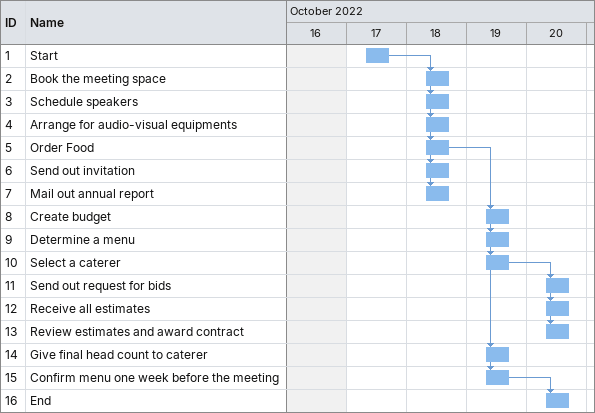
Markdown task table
| ID | Task | Start | Finish | Predecessors |
|---|---|---|---|---|
| 1 | Start | 2022-10-17 | 2022-10-17 |  |
| 2 | Book the meeting space | 2022-10-18 | 2022-10-18 | 1 |
| 3 | Schedule speakers | 2022-10-18 | 2022-10-18 | 1 |
| 4 | Arrange for audio-visual equipments | 2022-10-18 | 2022-10-18 | 1 |
| 5 | Order Food | 2022-10-18 | 2022-10-18 | 1 |
| 6 | Send out invitation | 2022-10-18 | 2022-10-18 | 1 |
| 7 | Mail out annual report | 2022-10-18 | 2022-10-18 | 1 |
| 8 | Create budget | 2022-10-19 | 2022-10-19 | 5 |
| 9 | Determine a menu | 2022-10-19 | 2022-10-19 | 5 |
| 10 | Select a caterer | 2022-10-19 | 2022-10-19 | 5 |
| 11 | Send out request for bids | 2022-10-20 | 2022-10-20 | 10 |
| 12 | Receive all estimates | 2022-10-20 | 2022-10-20 | 10 |
| 13 | Review estimates and award contract | 2022-10-20 | 2022-10-20 | 10 |
| 14 | Give final head count to caterer | 2022-10-19 | 2022-10-19 | 5 |
| 15 | Confirm menu one week before the meeting | 2022-10-19 | 2022-10-19 | 5 |
| 16 | End | 2022-10-20 | 2022-10-20 | 15 |
